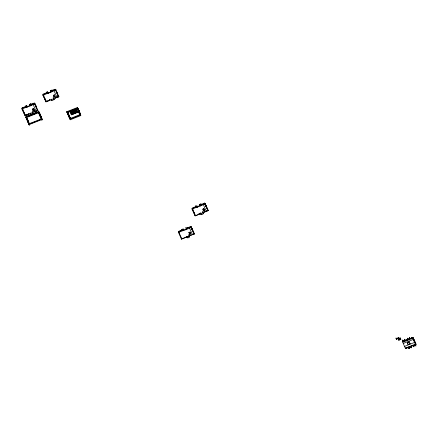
<?xml version="1.0" encoding="UTF-8"?>
<svg xmlns="http://www.w3.org/2000/svg" width="438" height="438" viewBox="0 0 438 438"><rect width="100%" height="100%" fill="white"/><g stroke="black" fill="none" stroke-linecap="round" stroke-linejoin="round"><path stroke-width="0.66" d="M56.945 92.604L56.414 91.257L57.296 93.781M206.287 206.424L205.74 205.077L206.637 207.639M26.619 117.806L26.866 118.364M29.291 123.839L29.538 124.397M46.893 93.409L46.373 92.068L46.724 92.796M27.074 106.73L26.537 105.399L27.183 107.102L30.162 105.908L30.096 105.558L27.052 106.598M31.158 105.098L30.633 103.757L31.142 104.945M201.387 205.137L201.097 204.513M202.767 212.058L203.112 212.846M182.378 230.651L181.994 229.545M187.595 228.565L187.322 227.941M188.97 235.376L189.375 236.334M187.048 237.221C187.031 238.677 190.41 237.385 189.326 236.301M405.03 340.66L408.178 339.384M409.437 338.875L412.634 337.835M46.669 92.697L43.094 94.132L43.285 94.685M51.887 90.677L51.739 90.37L55.276 89.259L55.467 89.812L55.276 89.259M43.138 94.345L43.433 94.225L43.625 94.778L43.329 94.898M55.878 89.878L55.21 90.146L55.018 89.593L55.314 89.472M43.521 94.548L47.873 92.604L47.808 92.243L47.956 92.582M51.454 91.175L55.046 89.735M54.865 89.817L55.423 89.598M49.959 100.329L49.74 99.634L49.959 100.329L45.979 101.879L42.853 94.816L43.586 94.564M55.106 89.91L55.774 89.642L58.9 96.705L53.529 98.572L53.814 98.988M46.861 93.371C49.406 93.644 46.461 90.108 47.983 92.927M50.857 91.411L51.115 92.133L48.136 93.327L48.07 92.976L51.049 91.783L50.677 90.814M42.984 95.205L48.07 93.174L47.901 92.517M43.625 95.577L43.926 95.457M53.452 95.287L54.569 94.838L55.259 96.486L54.142 96.935L53.452 95.287L54.142 96.935M22.185 108.12L22.568 108.323L21.9 108.591L22.037 108.985L25.026 115.654L29.007 114.11L25.399 115.506L22.146 107.907L26.855 106.023L27.003 106.357M30.934 104.452L30.78 104.151L34.323 103.034L34.257 103.921L34.925 103.653M53.48 95.446L54.569 94.838M34.257 103.921L34.323 103.034M22.513 108.148L26.926 106.379L26.789 106.116M29.987 105.257L29.516 104.206L29.888 105.153L34.471 103.373M34.153 103.686L34.821 103.417L37.953 110.486L32.576 112.352L33.113 113.48L32.532 111.909L32.642 112.5L28.903 114L28.766 113.497M22.333 108.46L22.634 108.339M27.03 106.702C25.837 108.832 24.993 104.468 25.771 106.571M22.376 108.673L22.568 108.323M22.037 108.985L27.118 106.949L26.953 106.297M30.162 105.908L34.958 103.811L34.821 103.417M22.677 109.352L22.973 109.232M54.109 96.776L55.259 96.486M45.946 100.817L46.247 100.696M46.247 101.496L46.543 101.375M46.91 101.162L51.449 99.492M58.796 96.475L57.006 97.127L57.071 97.482M34.383 110.256L33.189 110.71L32.5 109.062L33.616 108.619L34.306 110.266L33.616 108.619M32.532 109.226L33.649 108.777M33.189 110.71L34.273 110.108M24.999 114.592L25.294 114.477M25.294 115.271L28.344 113.984M37.849 110.25L37.285 110.639M27.556 116.037L37.498 112.062M26.034 117.685L25.946 117.209L26.318 117.056A4.413 0.372 68.2 0 1 27.594 119.404A4.413 0.372 68.2 0 1 29.236 123.653L29.324 124.129M26.926 116.815L28.749 116.081M31.186 115.106L36.058 113.157M25.968 117.778L38.96 112.517L38.747 111.723L25.793 116.869L27.84 122.005L28.213 121.857L27.999 120.729L27.627 120.883L27.84 122.005M38.489 112.993L38.747 113.606M39.699 114.586L40.072 114.438L40.367 115.112L42.108 119.881L41.736 120.028L40.28 116.732L39.995 115.26L40.367 115.112M39.978 116.054L38.434 112.325L39.978 116.054L40.351 115.906L40.072 114.438M28.333 123.122L28.163 122.246L28.536 122.093L28.705 122.974L28.185 122.782L27.999 120.729M40.28 116.732L40.652 116.579M28.185 122.782L28.623 122.541L28.475 122.202L28.103 122.35L28.251 122.689M28.793 122.667L29.56 124.901L29.187 125.049L28.585 123.697L28.536 122.093M28.585 123.697L28.886 123.133L28.503 123.264L29.105 124.616L42.026 119.448L40.57 116.152L40.197 116.3L41.736 120.028M29.187 125.049L28.864 123.801L41.878 118.802M41.161 119.032L41.418 119.645M39.475 119.952L41.32 119.218M28.952 124.282L41.506 119.256M68.136 113.272L68.229 113.749L67.671 113.973L66.8 111.69L77.427 107.513L78.878 110.858M66.904 112.248L77.619 108.016L78.336 109.204M68.229 113.749L67.709 112.582L77.17 108.794L78.429 111.635L78.988 111.416L78.725 110.058L79.054 110.803L78.495 111.028L78.758 112.38L80.012 115.221L70.556 119.005L67.874 112.385L68.689 112.32L68.613 112.046L68.689 112.32M76.239 109.166L77 108.821M70.983 112.046L76.48 109.845L76.836 110.726L70.726 113.168L70.376 112.287L76.48 109.845M70.726 113.168L76.798 110.524L76.661 110.223M68.005 114.734L68.563 114.51L68.47 114.028L67.912 114.252L68.005 114.734L69.149 117.318L69.708 117.094L69.615 116.612M77.176 111.378L71.109 114.022L77.176 111.378L77.559 112.396L71.449 114.838L71.208 114.148M77.515 112.183L71.449 114.838M78.758 112.38L79.316 112.155L79.054 110.803M69.478 118.057L70.036 117.838L69.943 117.357L69.385 117.581L70.244 119.788L80.816 115.555L78.522 109.478M79.705 114.072L79.908 114.663L70.447 118.446L67.863 112.604M70.66 118.66L70.742 118.933L71.405 118.364M79.004 115.325L79.081 115.594L79.749 115.024M70.693 118.818L71.454 118.474M79.032 115.484L79.798 115.139M205.198 203.675L204.519 203.949L204.584 203.046L201.091 204.584M192.764 208.652L192.266 208.209L192.567 208.088L192.764 208.652L192.457 208.773M207.481 210.645L208.264 210.607L205.094 203.44L204.409 203.714L204.584 203.046M199.12 213.919L199.191 214.286L195.151 215.857L191.975 208.685L197.073 206.446L197.341 207.174L200.363 205.969L199.936 204.891M200.708 204.995L204.776 203.61M201.338 205.104L200.204 205.559L199.963 204.968M192.112 209.085L197.27 207.021M200.363 205.969L205.23 203.84L205.094 203.44M192.764 209.463L193.065 209.337M202.734 209.167L203.867 208.712L204.568 210.388L203.435 210.842L202.767 209.331L203.867 208.712M204.535 210.224L203.435 210.842M198.945 213.667L200.478 213.054C200.161 215.211 204.212 214.582 203.101 212.923M195.425 215.469L195.726 215.348M206.342 211.034L208.159 210.371M195.074 215.781L199.191 214.286M208.264 210.607L202.81 212.501L203.117 213.087M204.343 211.691L204.519 212.156L207.59 210.766M182.153 229.945L178.578 231.374L178.814 232.14L179.109 232.025L178.918 231.467L178.622 231.587M187.387 227.848L190.76 226.501L190.952 227.054L190.76 226.501M191.362 227.119L190.694 227.388L190.503 226.835L190.798 226.714M178.945 231.614L183.358 229.846L183.621 230.569L186.599 229.375L186.254 228.368L186.462 228.855M186.221 228.297L185.953 227.672L186.325 228.62L190.53 226.983M179.104 231.56L179.996 231.204M190.349 227.065L190.908 226.84M183.555 230.415L178.469 232.452L178.337 232.058L179.005 231.79M190.59 227.152L191.258 226.884L194.384 233.952L189.013 235.814L189.189 236.077M178.77 231.926L179.071 231.806M182.345 230.612C184.913 231.565 181.945 227.289 183.325 229.589M186.446 228.975L187.563 228.526M186.533 229.025L183.489 230.065M191.258 226.884L191.395 227.278L186.599 229.375M190.82 233.722L189.627 234.177L188.937 232.529L190.054 232.085L190.744 233.733L190.054 232.085M188.964 232.688L190.081 232.244M189.627 234.177L190.711 233.569M181.732 238.737L185.444 237.571L185.269 237.117M193.612 233.985L194.28 233.717M185.444 237.571L181.392 239.044L182.164 238.885M185.34 237.467L189.079 235.967L189.013 235.617M194.384 233.952L190.59 235.365L190.453 234.861M188.324 236.953L189.44 236.504L189.517 236.909L189.227 236.181M398.169 337.55C398.651 338.59 397.512 336.077 398.509 338.459L396.516 339.253L396.1 338.344L396.461 338.968L397.956 338.371M398.246 338.662L398.766 340.003L400.759 339.204L400.381 338.251L400.556 338.623L400.852 339.412L398.859 340.206C396.954 338.579 400.781 336.652 400.808 339.171M398.465 339.302L400.387 338.251L400.529 338.552M403.502 340.808L404.997 340.211L404.608 339.176L405.221 340.72L404.767 339.576L405.068 340.227M407.668 338.755L407.959 339.625L407.734 339.116L409.727 338.322L409.481 337.665L409.7 338.224M413.018 337.342L402.484 341.815L413.018 337.342L416.1 344.449L410.62 346.639L405.856 347.947L415.317 344.164L412.727 338.311L403.267 342.1M411.2 338.41L412.158 338.026M407.794 342.478L409.355 341.854L410.149 343.781L408.063 344.618L407.269 342.686L408.019 344.377L410.149 343.781M407.318 342.927L409.355 341.854M408.922 347.958L409.212 348.741L408.588 347.197L405.478 348.44L410.729 346.896L410.899 347.257M410.576 346.403L413.319 345.303L413.713 346.206M408.588 347.197L408.824 347.925L410.822 347.005L411.2 347.947L410.62 346.639M414.085 345.85L415.58 345.254L415.312 344.509L415.936 346.053L415.41 344.717M405.654 340.534L407.543 339.866M408.632 347.438L405.856 347.947L410.729 346.896L408.742 347.69L409.054 348.358L408.911 348.051M410.658 346.595L411.041 347.564M408.687 347.405L408.813 347.706M409.853 338.618L409.327 337.282L409.952 338.826L409.727 338.322M407.86 339.417L407.335 338.076L407.526 338.421M195.452 215.627L192.353 208.537L192.49 208.937M58.9 96.705L55.106 98.123L55.035 97.773M186.845 236.865L187.316 237.839M37.953 110.486L34.153 111.898L34.016 111.394M66.8 111.69L67.151 112.144M66.85 111.745L67.156 112.363M398.394 339.045L398.859 340.206M199.914 204.623L199.706 204.234L199.881 204.858M196.021 206.971L195.551 205.898L195.726 206.522M200.839 213.755L200.56 213.196L200.807 214.001M192.063 228.866L192.309 229.545L192.047 228.959M50.605 90.666L50.978 91.613M189.397 236.558L189.298 236.23M182.224 230.262L182.066 229.693M29.669 104.594L30.025 105.388M32.779 112.582L33.08 113.442L30.846 114.34L30.529 113.65M26.915 106.346L26.691 105.788L27.183 107.102M403.097 341.273L402.615 339.976L403.228 341.514M398.509 338.459L398.131 337.528M205.619 205.521L205.937 206.057L205.811 205.406M398.58 339.554L398.711 339.713M201.261 204.694L200.828 203.79L201.13 204.584M196.766 205.564L197.226 206.796L196.881 206.03M187.152 227.344L187.245 227.842M51.668 90.097L52.111 91.323L51.668 90.097L51.761 90.595M53.622 98.479L54.066 99.705L53.622 98.479L53.841 99.059M181.89 229.348L182.208 230.038M67.315 112.61L68.021 113.995M28.864 123.801L29.012 124.14L28.864 123.801A4.396 0.367 68.2 0 0 28.651 123.171M80.619 114.723L80.263 113.847M77.537 108.963L77.778 109.429M67.381 112.555L67.649 113.081M407.548 338.563L407.592 338.793M396.138 338.163L395.996 337.917L396.461 338.968M403.075 341.027L402.834 340.611M400.704 338.919L400.458 338.508M186.933 236.734L187.064 237.122M201.086 204.343L201.316 204.76M187.075 237.286L186.889 236.657M70.556 112.67L70.688 112.966M413.061 337.583L416.1 344.449M413.582 339.609L413.806 340.112L413.691 339.828M402.44 341.574L405.522 348.681M205.23 203.84L208.192 210.53M205.997 206.38L206.626 207.804M206.895 208.406L207.136 208.953M207.7 210.087L207.393 209.397L207.481 209.835M207.743 210.306L207.891 210.645M204.322 203.385L204.519 203.949M203.336 204.595L206.303 211.291M203.9 208.877L204.568 210.388M200.226 205.455L197.204 206.665M202.81 212.299L202.882 212.66L199.082 214.177L199.016 213.821M200.5 212.967L200.648 213.306M196.005 206.884L195.852 206.539L192.266 208.209M195.682 215.129L195.83 215.584M195.381 215.25L195.49 215.376M191.975 208.685L195.151 215.857M191.395 227.278L194.313 233.876M191.554 228.433L191.778 228.937M190.503 226.835L190.65 227.174M189.534 228.023L192.452 234.62M188.937 232.529L189.594 234.018M186.418 228.636L186.27 228.297L186.533 229.227L186.281 228.439M183.226 229.583L183.621 230.569M181.431 238.058L181.836 238.973L178.709 231.91M178.337 232.058L181.463 239.121M80.712 114.997L79.207 111.597L78.648 111.821L79.908 114.663M78.988 111.416L77.373 107.458L79.179 111.071M79.316 112.155L80.816 115.555M77.312 108.805L78.068 110.513M68.563 114.51L69.708 117.094M70.036 117.838L70.556 119.005M67.047 112.243L70.244 119.788M58.342 96.19L58.046 95.511L58.128 95.944M56.666 92.538L57.29 93.946M57.548 94.537L57.789 95.079M55.018 89.593L55.166 89.932M58.084 96.524L58.265 97.006L58.09 96.552M54.049 90.781L56.967 97.378L56.902 97.028M51.903 90.606L52.1 91.186M48.136 93.327L47.873 92.604M49.784 100.072L46.351 101.725L43.225 94.663L43.357 95.057M46.209 101.277L46.313 101.402M42.853 94.816L45.979 101.879M26.05 117.296A4.396 0.367 68.2 0 0 25.946 117.209L25.793 116.869L38.747 111.723L38.867 112.035A4.396 0.367 68.2 0 1 40.143 114.378A4.396 0.367 68.2 0 1 41.785 118.632L42.108 119.881M40.269 115.473L38.807 112.177L25.886 117.346L27.758 121.572L28.131 121.425L26.258 117.198L28.213 121.857M40.351 115.906L38.856 111.816A4.741 0.4 68.2 0 1 41.659 118.145L41.933 118.972M35.533 105.361C36.885 108.619 34.848 102.919 35.653 105.996L35.341 105.47L35.407 105.821M37.394 109.965L37.58 110.518L37.433 110.184M34.361 103.248L34.514 103.587M36.338 107.721L35.713 106.319L35.785 106.669M34.065 103.368L34.213 103.707M36.015 111.153L33.031 104.206M30.95 104.381L31.147 104.961M34.038 111.307L34.257 112.008M32.5 109.062L33.157 110.551M29.987 105.169L29.833 104.83L30.008 105.509L31.125 105.06L31.049 104.655M22.146 107.907L22.677 109.117M28.705 122.974L28.339 121.507M28.957 123.549L29.56 124.901M27.627 120.883L27.966 121.66M28.163 122.246L28.421 122.821M21.9 108.591L25.026 115.654M77.214 111.581L77.559 112.396M71.071 113.82L71.208 114.258M68.268 114.422L68.602 115.189M68.306 114.625L68.602 115.303M415.662 345.44L415.635 345.363M402.861 340.687L403.174 341.618M203.084 213.016L203.325 213.613L203.248 213.202M200.834 213.832L200.593 213.235M195.808 206.626L196.082 207.262L197.182 206.769L197.007 206.079L197.341 207.174M50.737 91.049L50.77 91.126M51.514 99.64L51.832 100.598L51.339 99.295M30.627 113.656C30.085 112.298 31.218 115.139 30.77 113.929M396.209 338.311L396.516 339.253M413.417 345.511L413.943 346.847L413.79 346.305M410.674 346.611L410.844 347.148M404.997 340.211L405.123 340.512M78.621 111.296L78.917 112.002M186.303 228.395L186.15 228.247M187.037 237.292L186.851 236.788M47.715 92.265L47.857 92.571L47.649 92.073M29.773 104.923L29.549 104.244M79.513 111.756L80.132 113.349M25.946 117.209L25.935 116.984A4.741 0.4 68.2 0 1 26.105 117.225M413.915 340.14L413.707 339.631L413.861 340.08M79.201 112.719L79.464 113.415M69.182 116.727L69.45 117.422M200.911 213.936L201.102 214.549L200.976 214.111M183.27 229.561L183.506 230.142L183.292 229.49M56.726 91.964C57.033 92.966 56.354 90.934 56.628 91.898M30.37 113.19L30.731 113.979M415.553 345.254L413.56 346.053L413.319 345.303M69.56 117.581L69.828 118.326M183.298 229.632L183.051 228.981M400.392 338.317L400.222 337.873M69.686 118.079L69.888 118.671M200.1 205.236L200.297 205.811M55.774 89.642L55.911 90.036L51.049 91.98L50.786 91.055L50.961 91.734L52.078 91.285L52.002 90.88M29.904 105.191L30.096 105.761M22.272 108.443L22.409 108.838M192.78 231.023L191.899 228.499L192.43 229.764M182.235 230.257L182.016 229.764M36.524 108.148L36.633 108.504M415.153 342.177L404.575 346.409M413.844 339.22L403.272 343.452M207.853 210.426L204.82 203.829M204.447 211.789L204.519 212.156M203.38 211.094L202.4 211.483M200.922 203.9L201.02 204.409M199.739 204.272L199.816 204.688M195.583 205.937L195.66 206.347M194.576 213.311L194.691 213.914M194.171 212.529L194.237 212.884M193.908 233.865L190.99 227.267M192.09 229.463L192.151 229.786M191.209 227.514L191.291 227.946M190.623 235.113L190.694 235.474M189.572 234.429L188.608 234.812M185.986 227.711L186.062 228.116M186.802 236.624L186.9 236.942M78.32 111.077L78.429 111.635M69.056 116.837L69.149 117.318M67.578 113.497L67.671 113.973M58.424 96.623L55.506 90.025M56.486 91.586L56.606 92.221L56.294 91.695L56.36 92.046M55.139 97.871L55.21 98.232M54.088 97.181L53.124 97.57M53.956 99.262L54.033 99.667L51.799 100.559L51.722 100.154M53.463 98.222L53.595 98.725L51.361 99.618L51.23 99.114M50.501 90.463L50.578 90.874M47.567 91.739L47.665 92.237M46.406 92.106L46.483 92.511M45.015 98.599L45.081 98.95M41.785 118.632L41.878 119.109M38.495 112.183L38.588 112.665M37.476 110.398L34.553 103.801M37.093 109.292L37.175 109.719M36.053 110.902L36.119 111.263M33.135 110.962L32.171 111.345M30.715 103.877L30.808 104.375M30.392 113.07L30.468 113.475M28.941 113.749L29.007 114.11M26.619 105.514L26.713 106.012M25.453 105.881L25.53 106.286M26.318 117.056L26.406 117.537M24.063 112.374L24.128 112.725M26.209 117.521A4.396 0.367 68.2 0 1 26.411 117.871M28.125 121.742A4.396 0.367 68.2 0 1 28.404 122.476M38.604 112.276A4.396 0.367 68.2 0 1 38.966 112.845M41.205 118.151A4.396 0.367 68.2 0 1 41.413 118.78M26.324 117.603A4.741 0.4 68.2 0 1 26.587 118.107M205.882 205.406L206.156 206.139L205.882 205.406M35.598 105.355L35.872 106.078L35.598 105.355M46.538 92.473L46.74 93.015L46.538 92.473M25.585 106.253L25.793 106.795L25.607 106.286M193.979 233.772L193.826 233.432L193.979 233.772M193.032 231.779L193.032 231.779"/></g></svg>
